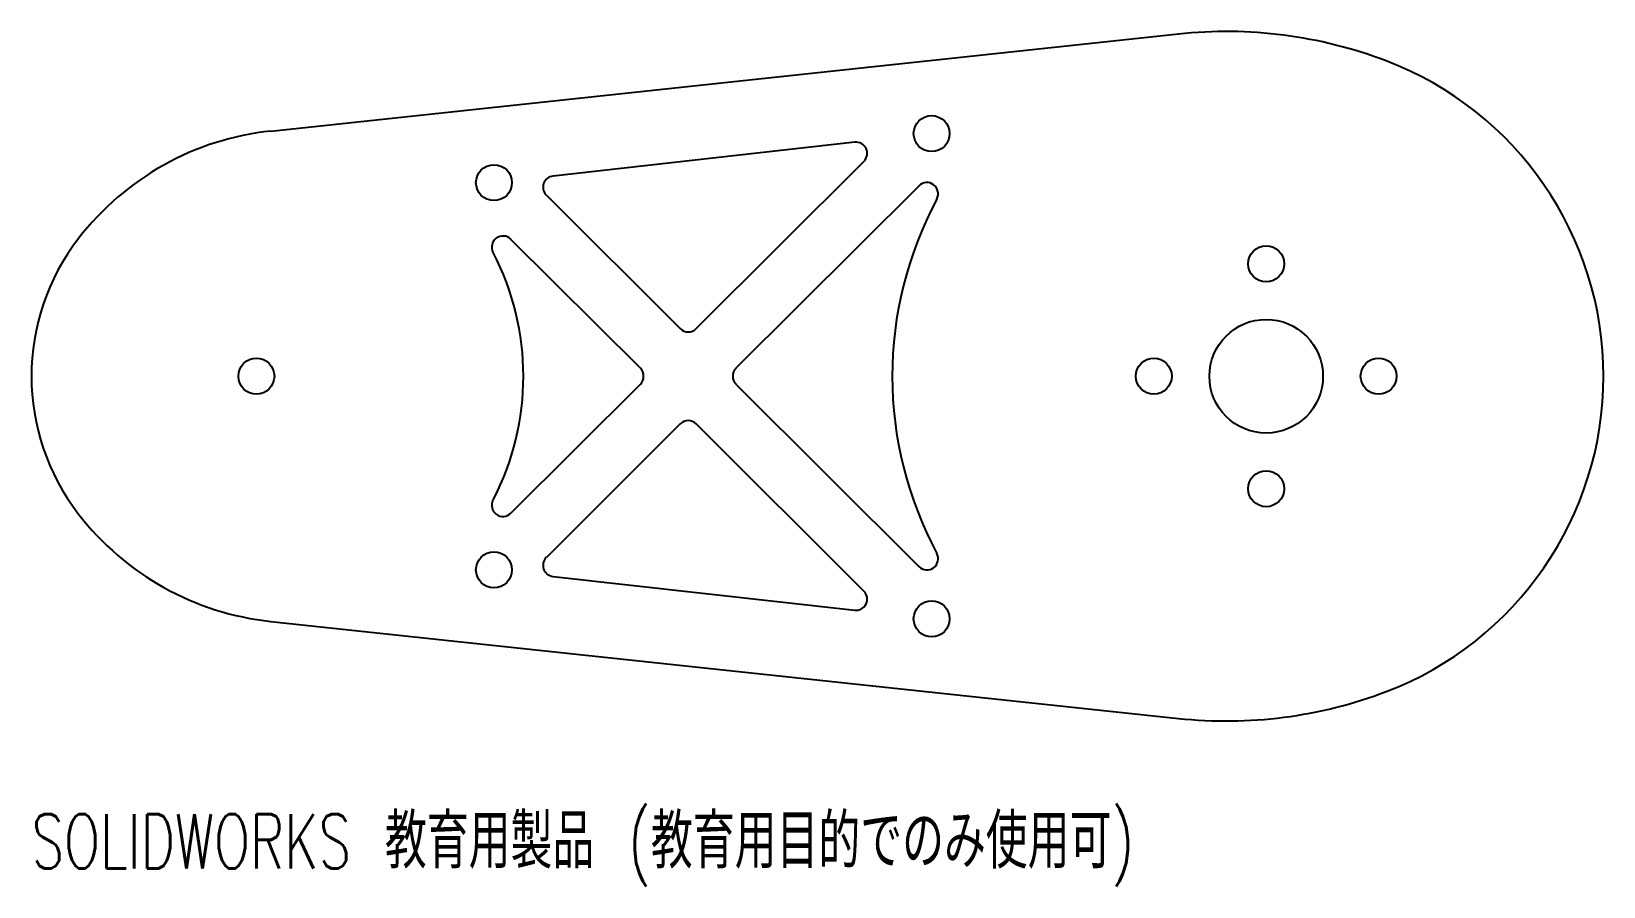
# Model space of a CAD drawing. Header units: millimetres. Extents: x -20 to 120, y -45 to 31.
import ezdxf

# ---------------------------------------------------------------- set-up
doc = ezdxf.new("R2010")
doc.units = ezdxf.units.MM
doc.styles.add('SLDTEXTSTYLE0', font='TXT', dxfattribs={"width": 0.7, "bigfont": 'bigfont'})

msp = doc.modelspace()

# ---------------------------------------------------------------- linework, layer by layer
at = {"color": 7, "linetype": 'Continuous', "lineweight": 25}
for p, q in [((1.29, 21.8), (81.99, 30.43)), ((53.21, 20.8), (26.38, 17.8)), ((39.1, 4.23), (54.03, 19.1)), ((58.93, 16.93), (42.65, 0.71)), ((25.79, 16.1), (37.69, 4.23)), ((34.15, 0.71), (22.64, 12.17)), ((22.64, -12.17), (34.15, -0.71)), ((42.65, -0.71), (58.93, -16.93)), ((37.69, -4.23), (25.79, -16.1)), ((54.03, -19.1), (39.1, -4.23)), ((26.38, -17.8), (53.21, -20.8)), ((1.29, -21.8), (81.99, -30.43))]:
    msp.add_line(p, q, dxfattribs=at)
for centre, radius in [((60.05, 21.57), 1.6), ((21.13, 17.21), 1.6), ((89.8, 10), 1.6), ((89.8, 0), 5.05), ((0, 0), 1.6), ((79.8, 0), 1.6), ((99.8, 0), 1.6), ((89.8, -10), 1.6), ((21.13, -17.21), 1.6), ((60.05, -21.57), 1.6)]:
    msp.add_circle(centre, radius, dxfattribs=at)
for centre, radius, start, end in [((86.24, -9.35), 40, 69.1671, 96.1048), ((89.8, 0), 30, 290.8329, 69.1671), ((3.95, -3.06), 25, 96.1048, 142.2367), ((53.32, 19.81), 1, 314.8981, 96.3936), ((26.49, 16.8), 1, 96.3936, 225.1019), ((59.63, 16.22), 1, 331.7377, 134.8981), ((89.8, 0), 33.25, 151.7377, 208.2623), ((0, 0), 20, 142.2367, 217.7633), ((21.93, 11.47), 1, 45.1019, 207.5968), ((0, 0), 23.75, 332.4032, 27.5968), ((38.4, 4.94), 1, 225.1019, 314.8981), ((33.44, 0), 1, 314.8981, 45.1019), ((43.36, 0), 1, 134.8981, 225.1019), ((38.4, -4.94), 1, 45.1019, 134.8981), ((21.93, -11.47), 1, 152.4032, 314.8981), ((3.95, 3.06), 25, 217.7633, 263.8952), ((26.49, -16.8), 1, 134.8981, 263.6064), ((59.63, -16.22), 1, 225.1019, 28.2623), ((53.32, -19.81), 1, 263.6064, 45.1019), ((86.24, 9.35), 40, 263.8952, 290.8329)]:
    msp.add_arc(centre, radius, start, end, dxfattribs=at)

# ---------------------------------------------------------------- texts
at = {"color": 7, "linetype": 'Continuous', "insert": (-20, -38.92), "char_height": 4.8336, "attachment_point": 1, "style": 'SLDTEXTSTYLE0'}
msp.add_mtext('SOLIDWORKS 教育用製品 (教育用目的でのみ使用可)', dxfattribs=at)

doc.saveas('drawing.dxf')
